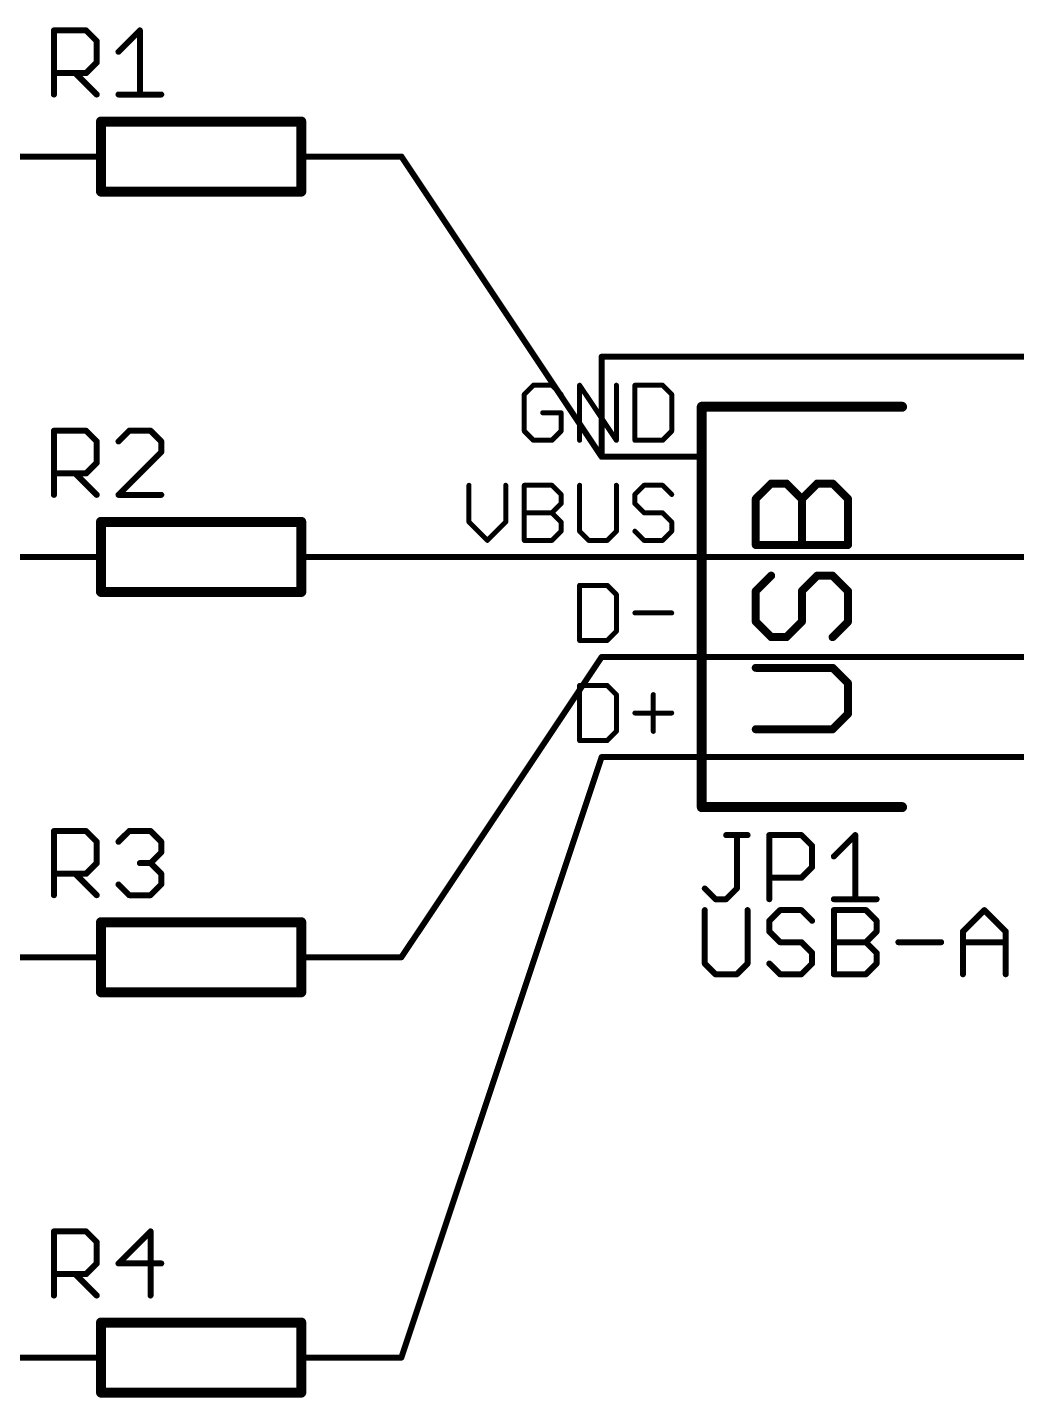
# Model space of a CAD drawing. Extents: x -12 to 175, y 0 to 78.
# Drawn here: x 81.95 to 107.05, y 11.68 to 46.46 of the extents above; entities that cross this region are included whole.
import ezdxf

# ---------------------------------------------------------------- set-up
doc = ezdxf.new("R2010")
doc.units = 0
for name, color, linetype in [('91', 82, 'CONTINUOUS'), ('94', 22, 'CONTINUOUS'), ('95', 253, 'CONTINUOUS'), ('96', 253, 'CONTINUOUS')]:
    doc.layers.add(name, color=color, linetype=linetype)

msp = doc.modelspace()

# ---------------------------------------------------------------- linework, layer by layer
at = {"layer": '91', "const_width": 0.1524}
for points in [[(96.52, 35.56), (91.44, 43.18)], [(119.38, 38.1), (96.52, 38.1)], [(96.52, 38.1), (96.52, 35.56)], [(96.52, 33.02), (91.44, 33.02)], [(96.52, 33.02), (114.3, 33.02)], [(96.52, 30.48), (91.44, 22.86)], [(96.52, 30.48), (114.3, 30.48)], [(96.52, 27.94), (91.44, 12.7)], [(96.52, 27.94), (114.3, 27.94)]]:
    msp.add_lwpolyline(points, dxfattribs=at)
at = {"layer": '91', "const_width": 0.0762}
for points in [[(91.4717, 43.2011, 1), (91.4083, 43.1589)], [(96.52, 38.1381, 1), (96.52, 38.0619)], [(96.5581, 38.1, 1), (96.4819, 38.1)], [(96.4819, 35.56, 1), (96.5581, 35.56)], [(96.4883, 35.5389, 1), (96.5517, 35.5811)], [(91.44, 33.0581, 1), (91.44, 32.9819)], [(96.52, 33.0581, 1), (96.52, 32.9819)], [(96.52, 32.9819, 1), (96.52, 33.0581)], [(96.52, 30.5181, 1), (96.52, 30.4419)], [(96.5517, 30.4589, 1), (96.4883, 30.5011)], [(96.52, 27.9781, 1), (96.52, 27.9019)], [(96.5561, 27.928, 1), (96.4839, 27.952)], [(91.4083, 22.8811, 1), (91.4717, 22.8389)], [(91.4039, 12.712, 1), (91.4761, 12.688)]]:
    msp.add_lwpolyline(points, format="xyb", dxfattribs=at)
at = {"layer": '94'}
for points, const_width in [([(88.9, 44.069), (83.82, 44.069)], 0.254), ([(83.82, 42.291), (83.82, 44.069)], 0.254), ([(88.9, 42.291), (88.9, 44.069)], 0.254), ([(81.28, 43.18), (83.82, 43.18)], 0.1524), ([(91.44, 43.18), (88.9, 43.18)], 0.1524), ([(83.82, 42.291), (88.9, 42.291)], 0.254), ([(99.06, 26.67), (99.06, 36.83)], 0.254), ([(99.06, 36.83), (104.14, 36.83)], 0.254), ([(96.52, 35.56), (99.06, 35.56)], 0.1524), ([(100.4296, 34.4922), (100.8194, 34.882)], 0.2032), ([(100.8194, 34.882), (101.2092, 34.882)], 0.2032), ([(101.2092, 34.882), (101.599, 34.4922)], 0.2032), ([(101.599, 34.4922), (101.9888, 34.882)], 0.2032), ([(101.9888, 34.882), (102.3786, 34.882)], 0.2032), ([(102.3786, 34.882), (102.7684, 34.4922)], 0.2032), ([(100.4296, 33.3228), (100.4296, 34.4922)], 0.2032), ([(101.599, 33.3228), (101.599, 34.4922)], 0.2032), ([(102.7684, 34.4922), (102.7684, 33.3228)], 0.2032), ([(88.9, 33.909), (83.82, 33.909)], 0.254), ([(83.82, 32.131), (83.82, 33.909)], 0.254), ([(88.9, 32.131), (88.9, 33.909)], 0.254), ([(102.7684, 33.3228), (100.4296, 33.3228)], 0.2032), ([(81.28, 33.02), (83.82, 33.02)], 0.1524), ([(91.44, 33.02), (88.9, 33.02)], 0.1524), ([(96.52, 33.02), (99.06, 33.02)], 0.1524), ([(100.8194, 32.5432), (100.4296, 32.1534)], 0.2032), ([(101.599, 32.1534), (101.9888, 32.5432)], 0.2032), ([(101.9888, 32.5432), (102.3786, 32.5432)], 0.2032), ([(102.3786, 32.5432), (102.7684, 32.1534)], 0.2032), ([(83.82, 32.131), (88.9, 32.131)], 0.254), ([(100.4296, 32.1534), (100.4296, 31.3738)], 0.2032), ([(101.599, 31.3738), (101.599, 32.1534)], 0.2032), ([(102.7684, 32.1534), (102.7684, 31.3738)], 0.2032), ([(100.4296, 31.3738), (100.8194, 30.984)], 0.2032), ([(101.2092, 30.984), (101.599, 31.3738)], 0.2032), ([(102.7684, 31.3738), (102.3786, 30.984)], 0.2032), ([(100.8194, 30.984), (101.2092, 30.984)], 0.2032), ([(96.52, 30.48), (99.06, 30.48)], 0.1524), ([(102.3786, 30.2044), (100.4296, 30.2044)], 0.2032), ([(102.7684, 29.8146), (102.3786, 30.2044)], 0.2032), ([(102.7684, 29.035), (102.7684, 29.8146)], 0.2032), ([(102.3786, 28.6452), (102.7684, 29.035)], 0.2032), ([(100.4296, 28.6452), (102.3786, 28.6452)], 0.2032), ([(96.52, 27.94), (99.06, 27.94)], 0.1524), ([(104.14, 26.67), (99.06, 26.67)], 0.254), ([(88.9, 23.749), (83.82, 23.749)], 0.254), ([(83.82, 21.971), (83.82, 23.749)], 0.254), ([(88.9, 21.971), (88.9, 23.749)], 0.254), ([(81.28, 22.86), (83.82, 22.86)], 0.1524), ([(91.44, 22.86), (88.9, 22.86)], 0.1524), ([(83.82, 21.971), (88.9, 21.971)], 0.254), ([(88.9, 13.589), (83.82, 13.589)], 0.254), ([(83.82, 11.811), (83.82, 13.589)], 0.254), ([(88.9, 11.811), (88.9, 13.589)], 0.254), ([(81.28, 12.7), (83.82, 12.7)], 0.1524), ([(91.44, 12.7), (88.9, 12.7)], 0.1524), ([(83.82, 11.811), (88.9, 11.811)], 0.254)]:
    msp.add_lwpolyline(points, dxfattribs=dict(at, const_width=const_width))
for points, const_width in [([(83.82, 44.1325, 1), (83.82, 44.0055)], 0.127), ([(83.8835, 44.069, 1), (83.7565, 44.069)], 0.127), ([(88.9635, 44.069, 1), (88.8365, 44.069)], 0.127), ([(88.9, 44.0055, 1), (88.9, 44.1325)], 0.127), ([(83.82, 43.1419, 1), (83.82, 43.2181)], 0.0762), ([(88.9, 43.2181, 1), (88.9, 43.1419)], 0.0762), ([(91.44, 43.1419, 1), (91.44, 43.2181)], 0.0762), ([(83.82, 42.3545, 1), (83.82, 42.2275)], 0.127), ([(83.7565, 42.291, 1), (83.8835, 42.291)], 0.127), ([(88.8365, 42.291, 1), (88.9635, 42.291)], 0.127), ([(88.9, 42.2275, 1), (88.9, 42.3545)], 0.127), ([(99.1235, 36.83, 1), (98.9965, 36.83)], 0.127), ([(99.06, 36.8935, 1), (99.06, 36.7665)], 0.127), ([(104.14, 36.7665, 1), (104.14, 36.8935)], 0.127), ([(96.52, 35.5981, 1), (96.52, 35.5219)], 0.0762), ([(99.06, 35.5219, 1), (99.06, 35.5981)], 0.0762), ([(100.8194, 34.9328, 1), (100.8194, 34.8312)], 0.1016), ([(100.8553, 34.8461, 1), (100.7835, 34.9179)], 0.1016), ([(101.2451, 34.9179, 1), (101.1733, 34.8461)], 0.1016), ([(101.2092, 34.8312, 1), (101.2092, 34.9328)], 0.1016), ([(101.9888, 34.9328, 1), (101.9888, 34.8312)], 0.1016), ([(102.0247, 34.8461, 1), (101.9529, 34.9179)], 0.1016), ([(102.4145, 34.9179, 1), (102.3427, 34.8461)], 0.1016), ([(102.3786, 34.8312, 1), (102.3786, 34.9328)], 0.1016), ([(100.4804, 34.4922, 1), (100.3788, 34.4922)], 0.1016), ([(100.3937, 34.5281, 1), (100.4655, 34.4563)], 0.1016), ([(101.6498, 34.4922, 1), (101.5482, 34.4922)], 0.1016), ([(101.5631, 34.5281, 1), (101.6349, 34.4563)], 0.1016), ([(101.5631, 34.4563, 1), (101.6349, 34.5281)], 0.1016), ([(102.8192, 34.4922, 1), (102.7176, 34.4922)], 0.1016), ([(102.7325, 34.4563, 1), (102.8043, 34.5281)], 0.1016), ([(83.82, 33.9725, 1), (83.82, 33.8455)], 0.127), ([(83.8835, 33.909, 1), (83.7565, 33.909)], 0.127), ([(88.9635, 33.909, 1), (88.8365, 33.909)], 0.127), ([(88.9, 33.8455, 1), (88.9, 33.9725)], 0.127), ([(100.4296, 33.3736, 1), (100.4296, 33.272)], 0.1016), ([(102.7684, 33.272, 1), (102.7684, 33.3736)], 0.1016), ([(83.82, 32.9819, 1), (83.82, 33.0581)], 0.0762), ([(88.9, 33.0581, 1), (88.9, 32.9819)], 0.0762), ([(91.44, 32.9819, 1), (91.44, 33.0581)], 0.0762), ([(96.52, 33.0581, 1), (96.52, 32.9819)], 0.0762), ([(99.06, 32.9819, 1), (99.06, 33.0581)], 0.0762), ([(100.3788, 33.3228, 1), (100.4804, 33.3228)], 0.1016), ([(101.5482, 33.3228, 1), (101.6498, 33.3228)], 0.1016), ([(102.7176, 33.3228, 1), (102.8192, 33.3228)], 0.1016), ([(100.8553, 32.5073, 1), (100.7835, 32.5791)], 0.1016), ([(101.9888, 32.594, 1), (101.9888, 32.4924)], 0.1016), ([(102.0247, 32.5073, 1), (101.9529, 32.5791)], 0.1016), ([(102.4145, 32.5791, 1), (102.3427, 32.5073)], 0.1016), ([(102.3786, 32.4924, 1), (102.3786, 32.594)], 0.1016), ([(83.82, 32.1945, 1), (83.82, 32.0675)], 0.127), ([(83.7565, 32.131, 1), (83.8835, 32.131)], 0.127), ([(88.8365, 32.131, 1), (88.9635, 32.131)], 0.127), ([(88.9, 32.0675, 1), (88.9, 32.1945)], 0.127), ([(100.4804, 32.1534, 1), (100.3788, 32.1534)], 0.1016), ([(100.3937, 32.1893, 1), (100.4655, 32.1175)], 0.1016), ([(101.6498, 32.1534, 1), (101.5482, 32.1534)], 0.1016), ([(101.5631, 32.1893, 1), (101.6349, 32.1175)], 0.1016), ([(102.8192, 32.1534, 1), (102.7176, 32.1534)], 0.1016), ([(102.7325, 32.1175, 1), (102.8043, 32.1893)], 0.1016), ([(100.4655, 31.4097, 1), (100.3937, 31.3379)], 0.1016), ([(100.3788, 31.3738, 1), (100.4804, 31.3738)], 0.1016), ([(101.5482, 31.3738, 1), (101.6498, 31.3738)], 0.1016), ([(101.6349, 31.3379, 1), (101.5631, 31.4097)], 0.1016), ([(102.7176, 31.3738, 1), (102.8192, 31.3738)], 0.1016), ([(102.8043, 31.3379, 1), (102.7325, 31.4097)], 0.1016), ([(100.8194, 31.0348, 1), (100.8194, 30.9332)], 0.1016), ([(100.7835, 30.9481, 1), (100.8553, 31.0199)], 0.1016), ([(101.1733, 31.0199, 1), (101.2451, 30.9481)], 0.1016), ([(101.2092, 30.9332, 1), (101.2092, 31.0348)], 0.1016), ([(102.3427, 31.0199, 1), (102.4145, 30.9481)], 0.1016), ([(96.52, 30.5181, 1), (96.52, 30.4419)], 0.0762), ([(99.06, 30.4419, 1), (99.06, 30.5181)], 0.0762), ([(100.4296, 30.2552, 1), (100.4296, 30.1536)], 0.1016), ([(102.4145, 30.2403, 1), (102.3427, 30.1685)], 0.1016), ([(102.3786, 30.1536, 1), (102.3786, 30.2552)], 0.1016), ([(102.8192, 29.8146, 1), (102.7176, 29.8146)], 0.1016), ([(102.7325, 29.7787, 1), (102.8043, 29.8505)], 0.1016), ([(102.7176, 29.035, 1), (102.8192, 29.035)], 0.1016), ([(102.8043, 28.9991, 1), (102.7325, 29.0709)], 0.1016), ([(100.4296, 28.696, 1), (100.4296, 28.5944)], 0.1016), ([(102.3427, 28.6811, 1), (102.4145, 28.6093)], 0.1016), ([(102.3786, 28.5944, 1), (102.3786, 28.696)], 0.1016), ([(96.52, 27.9781, 1), (96.52, 27.9019)], 0.0762), ([(99.06, 27.9019, 1), (99.06, 27.9781)], 0.0762), ([(99.06, 26.7335, 1), (99.06, 26.6065)], 0.127), ([(104.14, 26.6065, 1), (104.14, 26.7335)], 0.127), ([(98.9965, 26.67, 1), (99.1235, 26.67)], 0.127), ([(83.82, 23.8125, 1), (83.82, 23.6855)], 0.127), ([(83.8835, 23.749, 1), (83.7565, 23.749)], 0.127), ([(88.9635, 23.749, 1), (88.8365, 23.749)], 0.127), ([(88.9, 23.6855, 1), (88.9, 23.8125)], 0.127), ([(83.82, 22.8219, 1), (83.82, 22.8981)], 0.0762), ([(88.9, 22.8981, 1), (88.9, 22.8219)], 0.0762), ([(91.44, 22.8219, 1), (91.44, 22.8981)], 0.0762), ([(83.82, 22.0345, 1), (83.82, 21.9075)], 0.127), ([(83.7565, 21.971, 1), (83.8835, 21.971)], 0.127), ([(88.8365, 21.971, 1), (88.9635, 21.971)], 0.127), ([(88.9, 21.9075, 1), (88.9, 22.0345)], 0.127), ([(83.82, 13.6525, 1), (83.82, 13.5255)], 0.127), ([(83.8835, 13.589, 1), (83.7565, 13.589)], 0.127), ([(88.9635, 13.589, 1), (88.8365, 13.589)], 0.127), ([(88.9, 13.5255, 1), (88.9, 13.6525)], 0.127), ([(83.82, 12.6619, 1), (83.82, 12.7381)], 0.0762), ([(88.9, 12.7381, 1), (88.9, 12.6619)], 0.0762), ([(91.44, 12.6619, 1), (91.44, 12.7381)], 0.0762), ([(83.82, 11.8745, 1), (83.82, 11.7475)], 0.127), ([(83.7565, 11.811, 1), (83.8835, 11.811)], 0.127), ([(88.8365, 11.811, 1), (88.9635, 11.811)], 0.127), ([(88.9, 11.7475, 1), (88.9, 11.8745)], 0.127)]:
    msp.add_lwpolyline(points, format="xyb", dxfattribs=dict(at, const_width=const_width))
at = {"layer": '95'}
for points, const_width in [([(82.6262, 44.7548), (82.6262, 46.3818)], 0.1524), ([(82.6262, 46.3818), (83.4397, 46.3818)], 0.1524), ([(83.4397, 46.3818), (83.7109, 46.1106)], 0.1524), ([(84.2634, 45.8395), (84.8057, 46.3818)], 0.1524), ([(84.8057, 46.3818), (84.8057, 44.7548)], 0.1524), ([(83.7109, 46.1106), (83.7109, 45.5683)], 0.1524), ([(83.7109, 45.5683), (83.4397, 45.2971)], 0.1524), ([(83.4397, 45.2971), (82.6262, 45.2971)], 0.1524), ([(83.1685, 45.2971), (83.7109, 44.7548)], 0.1524), ([(84.2634, 44.7548), (85.348, 44.7548)], 0.1524), ([(94.7911, 37.3773), (94.5581, 37.1443)], 0.127), ([(95.2572, 37.3773), (94.7911, 37.3773)], 0.127), ([(95.4902, 37.1443), (95.2572, 37.3773)], 0.127), ([(95.9613, 35.9791), (95.9613, 37.3773)], 0.127), ([(95.9613, 37.3773), (96.8935, 35.9791)], 0.127), ([(96.8935, 35.9791), (96.8935, 37.3773)], 0.127), ([(97.3646, 37.3773), (97.3646, 35.9791)], 0.127), ([(98.0637, 37.3773), (97.3646, 37.3773)], 0.127), ([(98.2967, 37.1443), (98.0637, 37.3773)], 0.127), ([(94.5581, 37.1443), (94.5581, 36.2121)], 0.127), ([(98.2967, 36.2121), (98.2967, 37.1443)], 0.127), ([(95.4902, 36.6782), (95.0241, 36.6782)], 0.127), ([(95.4902, 36.2121), (95.4902, 36.6782)], 0.127), ([(82.6262, 34.5948), (82.6262, 36.2218)], 0.1524), ([(82.6262, 36.2218), (83.4397, 36.2218)], 0.1524), ([(83.4397, 36.2218), (83.7109, 35.9506)], 0.1524), ([(84.5345, 36.2218), (84.2634, 35.9506)], 0.1524), ([(85.0769, 36.2218), (84.5345, 36.2218)], 0.1524), ([(85.348, 35.9506), (85.0769, 36.2218)], 0.1524), ([(94.5581, 36.2121), (94.7911, 35.9791)], 0.127), ([(95.2572, 35.9791), (95.4902, 36.2121)], 0.127), ([(98.0637, 35.9791), (98.2967, 36.2121)], 0.127), ([(83.7109, 35.9506), (83.7109, 35.4083)], 0.1524), ([(85.348, 35.6795), (85.348, 35.9506)], 0.1524), ([(94.7911, 35.9791), (95.2572, 35.9791)], 0.127), ([(97.3646, 35.9791), (98.0637, 35.9791)], 0.127), ([(83.7109, 35.4083), (83.4397, 35.1371)], 0.1524), ([(84.2634, 34.5948), (85.348, 35.6795)], 0.1524), ([(83.4397, 35.1371), (82.6262, 35.1371)], 0.1524), ([(83.1685, 35.1371), (83.7109, 34.5948)], 0.1524), ([(93.1548, 34.8373), (93.1548, 33.9052)], 0.127), ([(94.0869, 33.9052), (94.0869, 34.8373)], 0.127), ([(94.5581, 33.4391), (94.5581, 34.8373)], 0.127), ([(94.5581, 34.8373), (95.2572, 34.8373)], 0.127), ([(95.2572, 34.8373), (95.4902, 34.6043)], 0.127), ([(95.9613, 34.8373), (95.9613, 33.6721)], 0.127), ([(96.8935, 33.6721), (96.8935, 34.8373)], 0.127), ([(97.5977, 34.8373), (97.3646, 34.6043)], 0.127), ([(98.0637, 34.8373), (97.5977, 34.8373)], 0.127), ([(98.2967, 34.6043), (98.0637, 34.8373)], 0.127), ([(85.348, 34.5948), (84.2634, 34.5948)], 0.1524), ([(95.4902, 34.3712), (95.2572, 34.1382)], 0.127), ([(95.4902, 34.6043), (95.4902, 34.3712)], 0.127), ([(97.3646, 34.6043), (97.3646, 34.3712)], 0.127), ([(97.3646, 34.3712), (97.5977, 34.1382)], 0.127), ([(94.5581, 34.1382), (95.2572, 34.1382)], 0.127), ([(95.2572, 34.1382), (95.4902, 33.9052)], 0.127), ([(97.5977, 34.1382), (98.0637, 34.1382)], 0.127), ([(98.0637, 34.1382), (98.2967, 33.9052)], 0.127), ([(93.1548, 33.9052), (93.6208, 33.4391)], 0.127), ([(93.6208, 33.4391), (94.0869, 33.9052)], 0.127), ([(95.4902, 33.6721), (95.2572, 33.4391)], 0.127), ([(95.4902, 33.9052), (95.4902, 33.6721)], 0.127), ([(95.9613, 33.6721), (96.1944, 33.4391)], 0.127), ([(96.6604, 33.4391), (96.8935, 33.6721)], 0.127), ([(97.5977, 33.4391), (97.3646, 33.6721)], 0.127), ([(98.2967, 33.6721), (98.0637, 33.4391)], 0.127), ([(98.2967, 33.9052), (98.2967, 33.6721)], 0.127), ([(95.2572, 33.4391), (94.5581, 33.4391)], 0.127), ([(96.1944, 33.4391), (96.6604, 33.4391)], 0.127), ([(98.0637, 33.4391), (97.5977, 33.4391)], 0.127), ([(95.9613, 32.2973), (95.9613, 30.8991)], 0.127), ([(96.6604, 32.2973), (95.9613, 32.2973)], 0.127), ([(96.8935, 32.0643), (96.6604, 32.2973)], 0.127), ([(96.8935, 31.1321), (96.8935, 32.0643)], 0.127), ([(97.3646, 31.5982), (98.2968, 31.5982)], 0.127), ([(95.9613, 30.8991), (96.6604, 30.8991)], 0.127), ([(96.6604, 30.8991), (96.8935, 31.1321)], 0.127), ([(95.9613, 29.7573), (95.9613, 28.3591)], 0.127), ([(96.6604, 29.7573), (95.9613, 29.7573)], 0.127), ([(96.8935, 29.5243), (96.6604, 29.7573)], 0.127), ([(96.8935, 28.5921), (96.8935, 29.5243)], 0.127), ([(97.8307, 29.5243), (97.8307, 28.5921)], 0.127), ([(97.3646, 29.0582), (98.2968, 29.0582)], 0.127), ([(96.6604, 28.3591), (96.8935, 28.5921)], 0.127), ([(95.9613, 28.3591), (96.6604, 28.3591)], 0.127), ([(82.6262, 24.4348), (82.6262, 26.0618)], 0.1524), ([(82.6262, 26.0618), (83.4397, 26.0618)], 0.1524), ([(83.4397, 26.0618), (83.7109, 25.7906)], 0.1524), ([(84.2634, 25.7906), (84.5345, 26.0618)], 0.1524), ([(84.5345, 26.0618), (85.0769, 26.0618)], 0.1524), ([(85.0769, 26.0618), (85.348, 25.7906)], 0.1524), ([(83.7109, 25.7906), (83.7109, 25.2483)], 0.1524), ([(85.348, 25.7906), (85.348, 25.5195)], 0.1524), ([(99.6785, 25.9602), (100.2209, 25.9602)], 0.1524), ([(99.9497, 24.6044), (99.9497, 25.9602)], 0.1524), ([(100.7734, 24.3332), (100.7734, 25.9602)], 0.1524), ([(100.7734, 25.9602), (101.5868, 25.9602)], 0.1524), ([(101.5868, 25.9602), (101.858, 25.689)], 0.1524), ([(101.858, 25.689), (101.858, 25.1467)], 0.1524), ([(102.4105, 25.4179), (102.9528, 25.9602)], 0.1524), ([(102.9528, 25.9602), (102.9528, 24.3332)], 0.1524), ([(85.348, 25.5195), (85.0769, 25.2483)], 0.1524), ([(83.4397, 24.9771), (82.6262, 24.9771)], 0.1524), ([(83.1685, 24.9771), (83.7109, 24.4348)], 0.1524), ([(83.7109, 25.2483), (83.4397, 24.9771)], 0.1524), ([(85.0769, 25.2483), (84.8057, 25.2483)], 0.1524), ([(85.0769, 25.2483), (85.348, 24.9771)], 0.1524), ([(85.348, 24.9771), (85.348, 24.706)], 0.1524), ([(101.858, 25.1467), (101.5868, 24.8755)], 0.1524), ([(84.5345, 24.4348), (84.2634, 24.706)], 0.1524), ([(85.348, 24.706), (85.0769, 24.4348)], 0.1524), ([(101.5868, 24.8755), (100.7734, 24.8755)], 0.1524), ([(85.0769, 24.4348), (84.5345, 24.4348)], 0.1524), ([(99.1362, 24.6044), (99.4074, 24.3332)], 0.1524), ([(99.4074, 24.3332), (99.6785, 24.3332)], 0.1524), ([(99.6785, 24.3332), (99.9497, 24.6044)], 0.1524), ([(102.4105, 24.3332), (103.4952, 24.3332)], 0.1524), ([(82.6262, 14.2748), (82.6262, 15.9018)], 0.1524), ([(82.6262, 15.9018), (83.4397, 15.9018)], 0.1524), ([(83.4397, 15.9018), (83.7109, 15.6306)], 0.1524), ([(83.7109, 15.6306), (83.7109, 15.0883)], 0.1524), ([(85.0769, 15.9018), (84.2634, 15.0883)], 0.1524), ([(85.0769, 14.2748), (85.0769, 15.9018)], 0.1524), ([(83.7109, 15.0883), (83.4397, 14.8171)], 0.1524), ([(84.2634, 15.0883), (85.348, 15.0883)], 0.1524), ([(83.4397, 14.8171), (82.6262, 14.8171)], 0.1524), ([(83.1685, 14.8171), (83.7109, 14.2748)], 0.1524)]:
    msp.add_lwpolyline(points, dxfattribs=dict(at, const_width=const_width))
for points, const_width in [([(82.6643, 46.3818, 1), (82.5881, 46.3818)], 0.0762), ([(82.6262, 46.4199, 1), (82.6262, 46.3437)], 0.0762), ([(83.4666, 46.4087, 1), (83.4128, 46.3548)], 0.0762), ([(83.4397, 46.3437, 1), (83.4397, 46.4199)], 0.0762), ([(84.8438, 46.3818, 1), (84.7676, 46.3818)], 0.0762), ([(84.8326, 46.3548, 1), (84.7787, 46.4087)], 0.0762), ([(83.749, 46.1106, 1), (83.6728, 46.1106)], 0.0762), ([(83.6839, 46.0837, 1), (83.7378, 46.1376)], 0.0762), ([(84.2364, 45.8664, 1), (84.2903, 45.8125)], 0.0762), ([(83.6728, 45.5683, 1), (83.749, 45.5683)], 0.0762), ([(83.7378, 45.5414, 1), (83.6839, 45.5952)], 0.0762), ([(82.6262, 45.3352, 1), (82.6262, 45.259)], 0.0762), ([(83.1955, 45.3241, 1), (83.1416, 45.2702)], 0.0762), ([(83.4128, 45.3241, 1), (83.4666, 45.2702)], 0.0762), ([(83.4397, 45.259, 1), (83.4397, 45.3352)], 0.0762), ([(82.5881, 44.7548, 1), (82.6643, 44.7548)], 0.0762), ([(83.6839, 44.7279, 1), (83.7378, 44.7817)], 0.0762), ([(84.2634, 44.7929, 1), (84.2634, 44.7167)], 0.0762), ([(84.7676, 44.7548, 1), (84.8438, 44.7548)], 0.0762), ([(85.348, 44.7167, 1), (85.348, 44.7929)], 0.0762), ([(94.7911, 37.409, 1), (94.7911, 37.3455)], 0.0635), ([(94.8135, 37.3548, 1), (94.7686, 37.3997)], 0.0635), ([(95.2796, 37.3997, 1), (95.2347, 37.3548)], 0.0635), ([(95.2572, 37.3455, 1), (95.2572, 37.409)], 0.0635), ([(95.9931, 37.3773, 1), (95.9296, 37.3773)], 0.0635), ([(95.9878, 37.3949, 1), (95.9349, 37.3597)], 0.0635), ([(96.9252, 37.3773, 1), (96.8617, 37.3773)], 0.0635), ([(97.3964, 37.3773, 1), (97.3329, 37.3773)], 0.0635), ([(97.3646, 37.409, 1), (97.3646, 37.3455)], 0.0635), ([(98.0862, 37.3997, 1), (98.0413, 37.3548)], 0.0635), ([(98.0637, 37.3455, 1), (98.0637, 37.409)], 0.0635), ([(94.5898, 37.1443, 1), (94.5263, 37.1443)], 0.0635), ([(94.5356, 37.1667, 1), (94.5805, 37.1218)], 0.0635), ([(95.4677, 37.1218, 1), (95.5126, 37.1667)], 0.0635), ([(98.3285, 37.1443, 1), (98.265, 37.1443)], 0.0635), ([(98.2743, 37.1218, 1), (98.3192, 37.1667)], 0.0635), ([(95.0241, 36.7099, 1), (95.0241, 36.6464)], 0.0635), ([(95.5219, 36.6782, 1), (95.4584, 36.6782)], 0.0635), ([(95.4902, 36.6464, 1), (95.4902, 36.7099)], 0.0635), ([(82.6643, 36.2218, 1), (82.5881, 36.2218)], 0.0762), ([(82.6262, 36.2599, 1), (82.6262, 36.1837)], 0.0762), ([(83.4666, 36.2487, 1), (83.4128, 36.1948)], 0.0762), ([(83.4397, 36.1837, 1), (83.4397, 36.2599)], 0.0762), ([(84.5345, 36.2599, 1), (84.5345, 36.1837)], 0.0762), ([(84.5615, 36.1948, 1), (84.5076, 36.2487)], 0.0762), ([(85.1038, 36.2487, 1), (85.0499, 36.1948)], 0.0762), ([(85.0769, 36.1837, 1), (85.0769, 36.2599)], 0.0762), ([(94.5805, 36.2346, 1), (94.5356, 36.1897)], 0.0635), ([(94.5263, 36.2121, 1), (94.5898, 36.2121)], 0.0635), ([(95.4584, 36.2121, 1), (95.5219, 36.2121)], 0.0635), ([(95.5126, 36.1897, 1), (95.4677, 36.2346)], 0.0635), ([(98.265, 36.2121, 1), (98.3285, 36.2121)], 0.0635), ([(98.3192, 36.1897, 1), (98.2743, 36.2346)], 0.0635), ([(83.749, 35.9506, 1), (83.6728, 35.9506)], 0.0762), ([(83.6839, 35.9237, 1), (83.7378, 35.9776)], 0.0762), ([(84.2364, 35.9776, 1), (84.2903, 35.9237)], 0.0762), ([(85.3861, 35.9506, 1), (85.3099, 35.9506)], 0.0762), ([(85.3211, 35.9237, 1), (85.375, 35.9776)], 0.0762), ([(94.7911, 36.0109, 1), (94.7911, 35.9474)], 0.0635), ([(94.7686, 35.9566, 1), (94.8135, 36.0016)], 0.0635), ([(95.2347, 36.0016, 1), (95.2796, 35.9566)], 0.0635), ([(95.2572, 35.9474, 1), (95.2572, 36.0109)], 0.0635), ([(95.9296, 35.9791, 1), (95.9931, 35.9791)], 0.0635), ([(96.8617, 35.9791, 1), (96.9252, 35.9791)], 0.0635), ([(96.8671, 35.9615, 1), (96.9199, 35.9967)], 0.0635), ([(97.3646, 36.0109, 1), (97.3646, 35.9474)], 0.0635), ([(97.3329, 35.9791, 1), (97.3964, 35.9791)], 0.0635), ([(98.0413, 36.0016, 1), (98.0862, 35.9566)], 0.0635), ([(98.0637, 35.9474, 1), (98.0637, 36.0109)], 0.0635), ([(83.7378, 35.3814, 1), (83.6839, 35.4352)], 0.0762), ([(85.3099, 35.6795, 1), (85.3861, 35.6795)], 0.0762), ([(85.375, 35.6525, 1), (85.3211, 35.7064)], 0.0762), ([(82.6262, 35.1752, 1), (82.6262, 35.099)], 0.0762), ([(83.1955, 35.1641, 1), (83.1416, 35.1102)], 0.0762), ([(83.4128, 35.1641, 1), (83.4666, 35.1102)], 0.0762), ([(83.4397, 35.099, 1), (83.4397, 35.1752)], 0.0762), ([(83.6728, 35.4083, 1), (83.749, 35.4083)], 0.0762), ([(93.1865, 34.8373, 1), (93.123, 34.8373)], 0.0635), ([(94.1187, 34.8373, 1), (94.0552, 34.8373)], 0.0635), ([(94.5898, 34.8373, 1), (94.5263, 34.8373)], 0.0635), ([(94.5581, 34.869, 1), (94.5581, 34.8055)], 0.0635), ([(95.2796, 34.8597, 1), (95.2347, 34.8148)], 0.0635), ([(95.2572, 34.8055, 1), (95.2572, 34.869)], 0.0635), ([(95.9931, 34.8373, 1), (95.9296, 34.8373)], 0.0635), ([(96.9252, 34.8373, 1), (96.8617, 34.8373)], 0.0635), ([(97.5977, 34.869, 1), (97.5977, 34.8055)], 0.0635), ([(97.6201, 34.8148, 1), (97.5752, 34.8597)], 0.0635), ([(98.0862, 34.8597, 1), (98.0413, 34.8148)], 0.0635), ([(98.0637, 34.8055, 1), (98.0637, 34.869)], 0.0635), ([(82.5881, 34.5948, 1), (82.6643, 34.5948)], 0.0762), ([(83.6839, 34.5679, 1), (83.7378, 34.6217)], 0.0762), ([(84.2634, 34.6329, 1), (84.2634, 34.5567)], 0.0762), ([(84.2364, 34.6217, 1), (84.2903, 34.5679)], 0.0762), ([(85.348, 34.5567, 1), (85.348, 34.6329)], 0.0762), ([(95.5219, 34.6043, 1), (95.4584, 34.6043)], 0.0635), ([(95.4677, 34.5818, 1), (95.5126, 34.6267)], 0.0635), ([(95.5126, 34.3488, 1), (95.4677, 34.3937)], 0.0635), ([(97.3964, 34.6043, 1), (97.3329, 34.6043)], 0.0635), ([(97.3422, 34.6267, 1), (97.3871, 34.5818)], 0.0635), ([(97.3871, 34.3937, 1), (97.3422, 34.3488)], 0.0635), ([(98.2743, 34.5818, 1), (98.3192, 34.6267)], 0.0635), ([(94.5581, 34.1699, 1), (94.5581, 34.1064)], 0.0635), ([(95.2796, 34.1606, 1), (95.2347, 34.1157)], 0.0635), ([(95.2347, 34.1606, 1), (95.2796, 34.1157)], 0.0635), ([(95.2572, 34.1064, 1), (95.2572, 34.1699)], 0.0635), ([(95.4584, 34.3712, 1), (95.5219, 34.3712)], 0.0635), ([(97.3329, 34.3712, 1), (97.3964, 34.3712)], 0.0635), ([(97.5977, 34.1699, 1), (97.5977, 34.1064)], 0.0635), ([(97.5752, 34.1157, 1), (97.6201, 34.1606)], 0.0635), ([(98.0862, 34.1606, 1), (98.0413, 34.1157)], 0.0635), ([(98.0637, 34.1064, 1), (98.0637, 34.1699)], 0.0635), ([(93.1772, 33.9276, 1), (93.1323, 33.8827)], 0.0635), ([(93.123, 33.9052, 1), (93.1865, 33.9052)], 0.0635), ([(94.0552, 33.9052, 1), (94.1187, 33.9052)], 0.0635), ([(94.1094, 33.8827, 1), (94.0645, 33.9276)], 0.0635), ([(95.5219, 33.9052, 1), (95.4584, 33.9052)], 0.0635), ([(95.4677, 33.8827, 1), (95.5126, 33.9276)], 0.0635), ([(95.5126, 33.6497, 1), (95.4677, 33.6946)], 0.0635), ([(95.9838, 33.6946, 1), (95.9389, 33.6497)], 0.0635), ([(96.9159, 33.6497, 1), (96.871, 33.6946)], 0.0635), ([(97.3871, 33.6946, 1), (97.3422, 33.6497)], 0.0635), ([(98.3285, 33.9052, 1), (98.265, 33.9052)], 0.0635), ([(98.2743, 33.8827, 1), (98.3192, 33.9276)], 0.0635), ([(98.3192, 33.6497, 1), (98.2743, 33.6946)], 0.0635), ([(93.5984, 33.4616, 1), (93.6433, 33.4166)], 0.0635), ([(93.5984, 33.4166, 1), (93.6433, 33.4616)], 0.0635), ([(94.5581, 33.4709, 1), (94.5581, 33.4074)], 0.0635), ([(94.5263, 33.4391, 1), (94.5898, 33.4391)], 0.0635), ([(95.2347, 33.4616, 1), (95.2796, 33.4166)], 0.0635), ([(95.2572, 33.4074, 1), (95.2572, 33.4709)], 0.0635), ([(95.4584, 33.6721, 1), (95.5219, 33.6721)], 0.0635), ([(95.9296, 33.6721, 1), (95.9931, 33.6721)], 0.0635), ([(96.1944, 33.4709, 1), (96.1944, 33.4074)], 0.0635), ([(96.1719, 33.4166, 1), (96.2168, 33.4616)], 0.0635), ([(96.638, 33.4616, 1), (96.6829, 33.4166)], 0.0635), ([(96.6604, 33.4074, 1), (96.6604, 33.4709)], 0.0635), ([(96.8617, 33.6721, 1), (96.9252, 33.6721)], 0.0635), ([(97.5977, 33.4709, 1), (97.5977, 33.4074)], 0.0635), ([(97.5752, 33.4166, 1), (97.6201, 33.4616)], 0.0635), ([(98.0413, 33.4616, 1), (98.0862, 33.4166)], 0.0635), ([(98.0637, 33.4074, 1), (98.0637, 33.4709)], 0.0635), ([(98.265, 33.6721, 1), (98.3285, 33.6721)], 0.0635), ([(95.9931, 32.2973, 1), (95.9296, 32.2973)], 0.0635), ([(95.9613, 32.329, 1), (95.9613, 32.2655)], 0.0635), ([(96.6829, 32.3197, 1), (96.638, 32.2748)], 0.0635), ([(96.6604, 32.2655, 1), (96.6604, 32.329)], 0.0635), ([(96.9252, 32.0643, 1), (96.8617, 32.0643)], 0.0635), ([(96.871, 32.0418, 1), (96.9159, 32.0867)], 0.0635), ([(97.3646, 31.6299, 1), (97.3646, 31.5664)], 0.0635), ([(98.2968, 31.5664, 1), (98.2968, 31.6299)], 0.0635), ([(95.9613, 30.9308, 1), (95.9613, 30.8674)], 0.0635), ([(96.638, 30.9216, 1), (96.6829, 30.8766)], 0.0635), ([(96.6604, 30.8674, 1), (96.6604, 30.9308)], 0.0635), ([(96.8617, 31.1321, 1), (96.9252, 31.1321)], 0.0635), ([(96.9159, 31.1097, 1), (96.871, 31.1546)], 0.0635), ([(95.9296, 30.8991, 1), (95.9931, 30.8991)], 0.0635), ([(95.9931, 29.7573, 1), (95.9296, 29.7573)], 0.0635), ([(95.9613, 29.789, 1), (95.9613, 29.7255)], 0.0635), ([(96.6829, 29.7797, 1), (96.638, 29.7348)], 0.0635), ([(96.6604, 29.7255, 1), (96.6604, 29.789)], 0.0635), ([(96.9252, 29.5243, 1), (96.8617, 29.5243)], 0.0635), ([(96.871, 29.5018, 1), (96.9159, 29.5467)], 0.0635), ([(97.8624, 29.5243, 1), (97.7989, 29.5243)], 0.0635), ([(97.3646, 29.0899, 1), (97.3646, 29.0264)], 0.0635), ([(98.2968, 29.0264, 1), (98.2968, 29.0899)], 0.0635), ([(96.8617, 28.5921, 1), (96.9252, 28.5921)], 0.0635), ([(96.9159, 28.5697, 1), (96.871, 28.6146)], 0.0635), ([(97.7989, 28.5921, 1), (97.8624, 28.5921)], 0.0635), ([(95.9613, 28.3909, 1), (95.9613, 28.3274)], 0.0635), ([(95.9296, 28.3591, 1), (95.9931, 28.3591)], 0.0635), ([(96.638, 28.3816, 1), (96.6829, 28.3366)], 0.0635), ([(96.6604, 28.3274, 1), (96.6604, 28.3909)], 0.0635), ([(82.6643, 26.0618, 1), (82.5881, 26.0618)], 0.0762), ([(82.6262, 26.0999, 1), (82.6262, 26.0237)], 0.0762), ([(83.4666, 26.0887, 1), (83.4128, 26.0348)], 0.0762), ([(83.4397, 26.0237, 1), (83.4397, 26.0999)], 0.0762), ([(84.5345, 26.0999, 1), (84.5345, 26.0237)], 0.0762), ([(84.5615, 26.0348, 1), (84.5076, 26.0887)], 0.0762), ([(85.1038, 26.0887, 1), (85.0499, 26.0348)], 0.0762), ([(85.0769, 26.0237, 1), (85.0769, 26.0999)], 0.0762), ([(83.749, 25.7906, 1), (83.6728, 25.7906)], 0.0762), ([(83.6839, 25.7637, 1), (83.7378, 25.8176)], 0.0762), ([(84.2364, 25.8176, 1), (84.2903, 25.7637)], 0.0762), ([(85.3861, 25.7906, 1), (85.3099, 25.7906)], 0.0762), ([(85.3211, 25.7637, 1), (85.375, 25.8176)], 0.0762), ([(99.6785, 25.9983, 1), (99.6785, 25.9221)], 0.0762), ([(99.9878, 25.9602, 1), (99.9116, 25.9602)], 0.0762), ([(100.2209, 25.9221, 1), (100.2209, 25.9983)], 0.0762), ([(100.8115, 25.9602, 1), (100.7353, 25.9602)], 0.0762), ([(100.7734, 25.9983, 1), (100.7734, 25.9221)], 0.0762), ([(101.6138, 25.9871, 1), (101.5599, 25.9332)], 0.0762), ([(101.5868, 25.9221, 1), (101.5868, 25.9983)], 0.0762), ([(101.8961, 25.689, 1), (101.8199, 25.689)], 0.0762), ([(101.8311, 25.6621, 1), (101.885, 25.716)], 0.0762), ([(102.9909, 25.9602, 1), (102.9147, 25.9602)], 0.0762), ([(102.9798, 25.9332, 1), (102.9259, 25.9871)], 0.0762), ([(85.3099, 25.5195, 1), (85.3861, 25.5195)], 0.0762), ([(85.375, 25.4925, 1), (85.3211, 25.5464)], 0.0762), ([(102.3836, 25.4448, 1), (102.4375, 25.3909)], 0.0762), ([(82.6262, 25.0152, 1), (82.6262, 24.939)], 0.0762), ([(83.1955, 25.0041, 1), (83.1416, 24.9502)], 0.0762), ([(83.4128, 25.0041, 1), (83.4666, 24.9502)], 0.0762), ([(83.4397, 24.939, 1), (83.4397, 25.0152)], 0.0762), ([(83.6728, 25.2483, 1), (83.749, 25.2483)], 0.0762), ([(83.7378, 25.2214, 1), (83.6839, 25.2752)], 0.0762), ([(84.8057, 25.2864, 1), (84.8057, 25.2102)], 0.0762), ([(85.1038, 25.2752, 1), (85.0499, 25.2214)], 0.0762), ([(85.0499, 25.2752, 1), (85.1038, 25.2214)], 0.0762), ([(85.0769, 25.2102, 1), (85.0769, 25.2864)], 0.0762), ([(85.3861, 24.9771, 1), (85.3099, 24.9771)], 0.0762), ([(85.3211, 24.9502, 1), (85.375, 25.0041)], 0.0762), ([(101.8199, 25.1467, 1), (101.8961, 25.1467)], 0.0762), ([(101.885, 25.1198, 1), (101.8311, 25.1736)], 0.0762), ([(84.2903, 24.7329, 1), (84.2364, 24.679)], 0.0762), ([(85.3099, 24.706, 1), (85.3861, 24.706)], 0.0762), ([(85.375, 24.679, 1), (85.3211, 24.7329)], 0.0762), ([(100.7734, 24.9136, 1), (100.7734, 24.8374)], 0.0762), ([(101.5599, 24.9025, 1), (101.6138, 24.8486)], 0.0762), ([(101.5868, 24.8374, 1), (101.5868, 24.9136)], 0.0762), ([(82.5881, 24.4348, 1), (82.6643, 24.4348)], 0.0762), ([(83.6839, 24.4079, 1), (83.7378, 24.4617)], 0.0762), ([(84.5345, 24.4729, 1), (84.5345, 24.3967)], 0.0762), ([(84.5076, 24.4079, 1), (84.5615, 24.4617)], 0.0762), ([(85.0499, 24.4617, 1), (85.1038, 24.4079)], 0.0762), ([(85.0769, 24.3967, 1), (85.0769, 24.4729)], 0.0762), ([(99.1631, 24.6313, 1), (99.1093, 24.5774)], 0.0762), ([(99.4074, 24.3713, 1), (99.4074, 24.2951)], 0.0762), ([(99.3804, 24.3063, 1), (99.4343, 24.3601)], 0.0762), ([(99.6516, 24.3601, 1), (99.7055, 24.3063)], 0.0762), ([(99.6785, 24.2951, 1), (99.6785, 24.3713)], 0.0762), ([(99.9116, 24.6044, 1), (99.9878, 24.6044)], 0.0762), ([(99.9766, 24.5774, 1), (99.9228, 24.6313)], 0.0762), ([(100.7353, 24.3332, 1), (100.8115, 24.3332)], 0.0762), ([(102.4105, 24.3713, 1), (102.4105, 24.2951)], 0.0762), ([(102.9147, 24.3332, 1), (102.9909, 24.3332)], 0.0762), ([(103.4952, 24.2951, 1), (103.4952, 24.3713)], 0.0762), ([(82.6643, 15.9018, 1), (82.5881, 15.9018)], 0.0762), ([(82.6262, 15.9399, 1), (82.6262, 15.8637)], 0.0762), ([(83.4666, 15.9287, 1), (83.4128, 15.8748)], 0.0762), ([(83.4397, 15.8637, 1), (83.4397, 15.9399)], 0.0762), ([(83.749, 15.6306, 1), (83.6728, 15.6306)], 0.0762), ([(83.6839, 15.6037, 1), (83.7378, 15.6576)], 0.0762), ([(85.115, 15.9018, 1), (85.0388, 15.9018)], 0.0762), ([(85.1038, 15.8748, 1), (85.0499, 15.9287)], 0.0762), ([(83.6728, 15.0883, 1), (83.749, 15.0883)], 0.0762), ([(83.7378, 15.0614, 1), (83.6839, 15.1152)], 0.0762), ([(84.2634, 15.1264, 1), (84.2634, 15.0502)], 0.0762), ([(84.2364, 15.1152, 1), (84.2903, 15.0614)], 0.0762), ([(85.348, 15.0502, 1), (85.348, 15.1264)], 0.0762), ([(82.6262, 14.8552, 1), (82.6262, 14.779)], 0.0762), ([(83.1955, 14.8441, 1), (83.1416, 14.7902)], 0.0762), ([(83.4128, 14.8441, 1), (83.4666, 14.7902)], 0.0762), ([(83.4397, 14.779, 1), (83.4397, 14.8552)], 0.0762), ([(82.5881, 14.2748, 1), (82.6643, 14.2748)], 0.0762), ([(83.6839, 14.2479, 1), (83.7378, 14.3017)], 0.0762), ([(85.0388, 14.2748, 1), (85.115, 14.2748)], 0.0762)]:
    msp.add_lwpolyline(points, format="xyb", dxfattribs=dict(at, const_width=const_width))
at = {"layer": '96', "const_width": 0.1524}
for points in [[(99.1362, 24.0552), (99.1362, 22.6994)], [(100.2209, 22.6994), (100.2209, 24.0552)], [(101.0445, 24.0552), (100.7734, 23.784)], [(101.5868, 24.0552), (101.0445, 24.0552)], [(101.858, 23.784), (101.5868, 24.0552)], [(102.4105, 22.4282), (102.4105, 24.0552)], [(102.4105, 24.0552), (103.224, 24.0552)], [(103.224, 24.0552), (103.4952, 23.784)], [(105.6848, 23.5129), (106.2272, 24.0552)], [(106.2272, 24.0552), (106.7695, 23.5129)], [(100.7734, 23.784), (100.7734, 23.5129)], [(103.4952, 23.784), (103.4952, 23.5129)], [(100.7734, 23.5129), (101.0445, 23.2417)], [(101.0445, 23.2417), (101.5868, 23.2417)], [(101.5868, 23.2417), (101.858, 22.9705)], [(102.4105, 23.2417), (103.224, 23.2417)], [(103.4952, 23.5129), (103.224, 23.2417)], [(103.224, 23.2417), (103.4952, 22.9705)], [(104.0477, 23.2417), (105.1323, 23.2417)], [(105.6848, 22.4282), (105.6848, 23.5129)], [(105.6848, 23.2417), (106.7695, 23.2417)], [(106.7695, 23.5129), (106.7695, 22.4282)], [(101.858, 22.9705), (101.858, 22.6994)], [(103.4952, 22.9705), (103.4952, 22.6994)], [(99.1362, 22.6994), (99.4074, 22.4282)], [(99.9497, 22.4282), (100.2209, 22.6994)], [(101.0445, 22.4282), (100.7734, 22.6994)], [(101.858, 22.6994), (101.5868, 22.4282)], [(103.4952, 22.6994), (103.224, 22.4282)], [(99.4074, 22.4282), (99.9497, 22.4282)], [(101.5868, 22.4282), (101.0445, 22.4282)], [(103.224, 22.4282), (102.4105, 22.4282)]]:
    msp.add_lwpolyline(points, dxfattribs=at)
at = {"layer": '96', "const_width": 0.0762}
for points in [[(99.1743, 24.0552, 1), (99.0981, 24.0552)], [(100.259, 24.0552, 1), (100.1828, 24.0552)], [(101.0445, 24.0933, 1), (101.0445, 24.0171)], [(101.0715, 24.0282, 1), (101.0176, 24.0821)], [(101.6138, 24.0821, 1), (101.5599, 24.0282)], [(101.5868, 24.0171, 1), (101.5868, 24.0933)], [(102.4486, 24.0552, 1), (102.3724, 24.0552)], [(102.4105, 24.0933, 1), (102.4105, 24.0171)], [(103.2509, 24.0821, 1), (103.1971, 24.0282)], [(103.224, 24.0171, 1), (103.224, 24.0933)], [(106.2541, 24.0821, 1), (106.2002, 24.0282)], [(106.2541, 24.0282, 1), (106.2002, 24.0821)], [(100.7464, 23.811, 1), (100.8003, 23.7571)], [(100.8115, 23.784, 1), (100.7353, 23.784)], [(101.8311, 23.7571, 1), (101.885, 23.811)], [(103.5333, 23.784, 1), (103.4571, 23.784)], [(103.4682, 23.7571, 1), (103.5221, 23.811)], [(100.8003, 23.5398, 1), (100.7464, 23.4859)], [(100.7353, 23.5129, 1), (100.8115, 23.5129)], [(101.0445, 23.2798, 1), (101.0445, 23.2036)], [(101.0176, 23.2148, 1), (101.0715, 23.2686)], [(101.6138, 23.2686, 1), (101.5599, 23.2148)], [(101.5868, 23.2036, 1), (101.5868, 23.2798)], [(102.4105, 23.2798, 1), (102.4105, 23.2036)], [(103.2509, 23.2686, 1), (103.1971, 23.2148)], [(103.1971, 23.2686, 1), (103.2509, 23.2148)], [(103.224, 23.2036, 1), (103.224, 23.2798)], [(103.4571, 23.5129, 1), (103.5333, 23.5129)], [(103.5221, 23.4859, 1), (103.4682, 23.5398)], [(104.0477, 23.2798, 1), (104.0477, 23.2036)], [(105.1323, 23.2036, 1), (105.1323, 23.2798)], [(105.7229, 23.5129, 1), (105.6467, 23.5129)], [(105.6579, 23.5398, 1), (105.7118, 23.4859)], [(105.6848, 23.2798, 1), (105.6848, 23.2036)], [(106.8076, 23.5129, 1), (106.7314, 23.5129)], [(106.7425, 23.4859, 1), (106.7964, 23.5398)], [(106.7695, 23.2036, 1), (106.7695, 23.2798)], [(101.8961, 22.9705, 1), (101.8199, 22.9705)], [(101.8311, 22.9436, 1), (101.885, 22.9975)], [(103.5333, 22.9705, 1), (103.4571, 22.9705)], [(103.4682, 22.9436, 1), (103.5221, 22.9975)], [(99.1631, 22.7263, 1), (99.1093, 22.6724)], [(99.0981, 22.6994, 1), (99.1743, 22.6994)], [(100.1828, 22.6994, 1), (100.259, 22.6994)], [(100.2478, 22.6724, 1), (100.1939, 22.7263)], [(100.8003, 22.7263, 1), (100.7464, 22.6724)], [(101.8199, 22.6994, 1), (101.8961, 22.6994)], [(101.885, 22.6724, 1), (101.8311, 22.7263)], [(103.4571, 22.6994, 1), (103.5333, 22.6994)], [(103.5221, 22.6724, 1), (103.4682, 22.7263)], [(99.4074, 22.4663, 1), (99.4074, 22.3901)], [(99.3804, 22.4013, 1), (99.4343, 22.4551)], [(99.9228, 22.4551, 1), (99.9766, 22.4013)], [(99.9497, 22.3901, 1), (99.9497, 22.4663)], [(101.0445, 22.4663, 1), (101.0445, 22.3901)], [(101.0176, 22.4013, 1), (101.0715, 22.4551)], [(101.5599, 22.4551, 1), (101.6138, 22.4013)], [(101.5868, 22.3901, 1), (101.5868, 22.4663)], [(102.4105, 22.4663, 1), (102.4105, 22.3901)], [(102.3724, 22.4282, 1), (102.4486, 22.4282)], [(103.1971, 22.4551, 1), (103.2509, 22.4013)], [(103.224, 22.3901, 1), (103.224, 22.4663)], [(105.6467, 22.4282, 1), (105.7229, 22.4282)], [(106.7314, 22.4282, 1), (106.8076, 22.4282)]]:
    msp.add_lwpolyline(points, format="xyb", dxfattribs=at)

doc.saveas('drawing.dxf')
